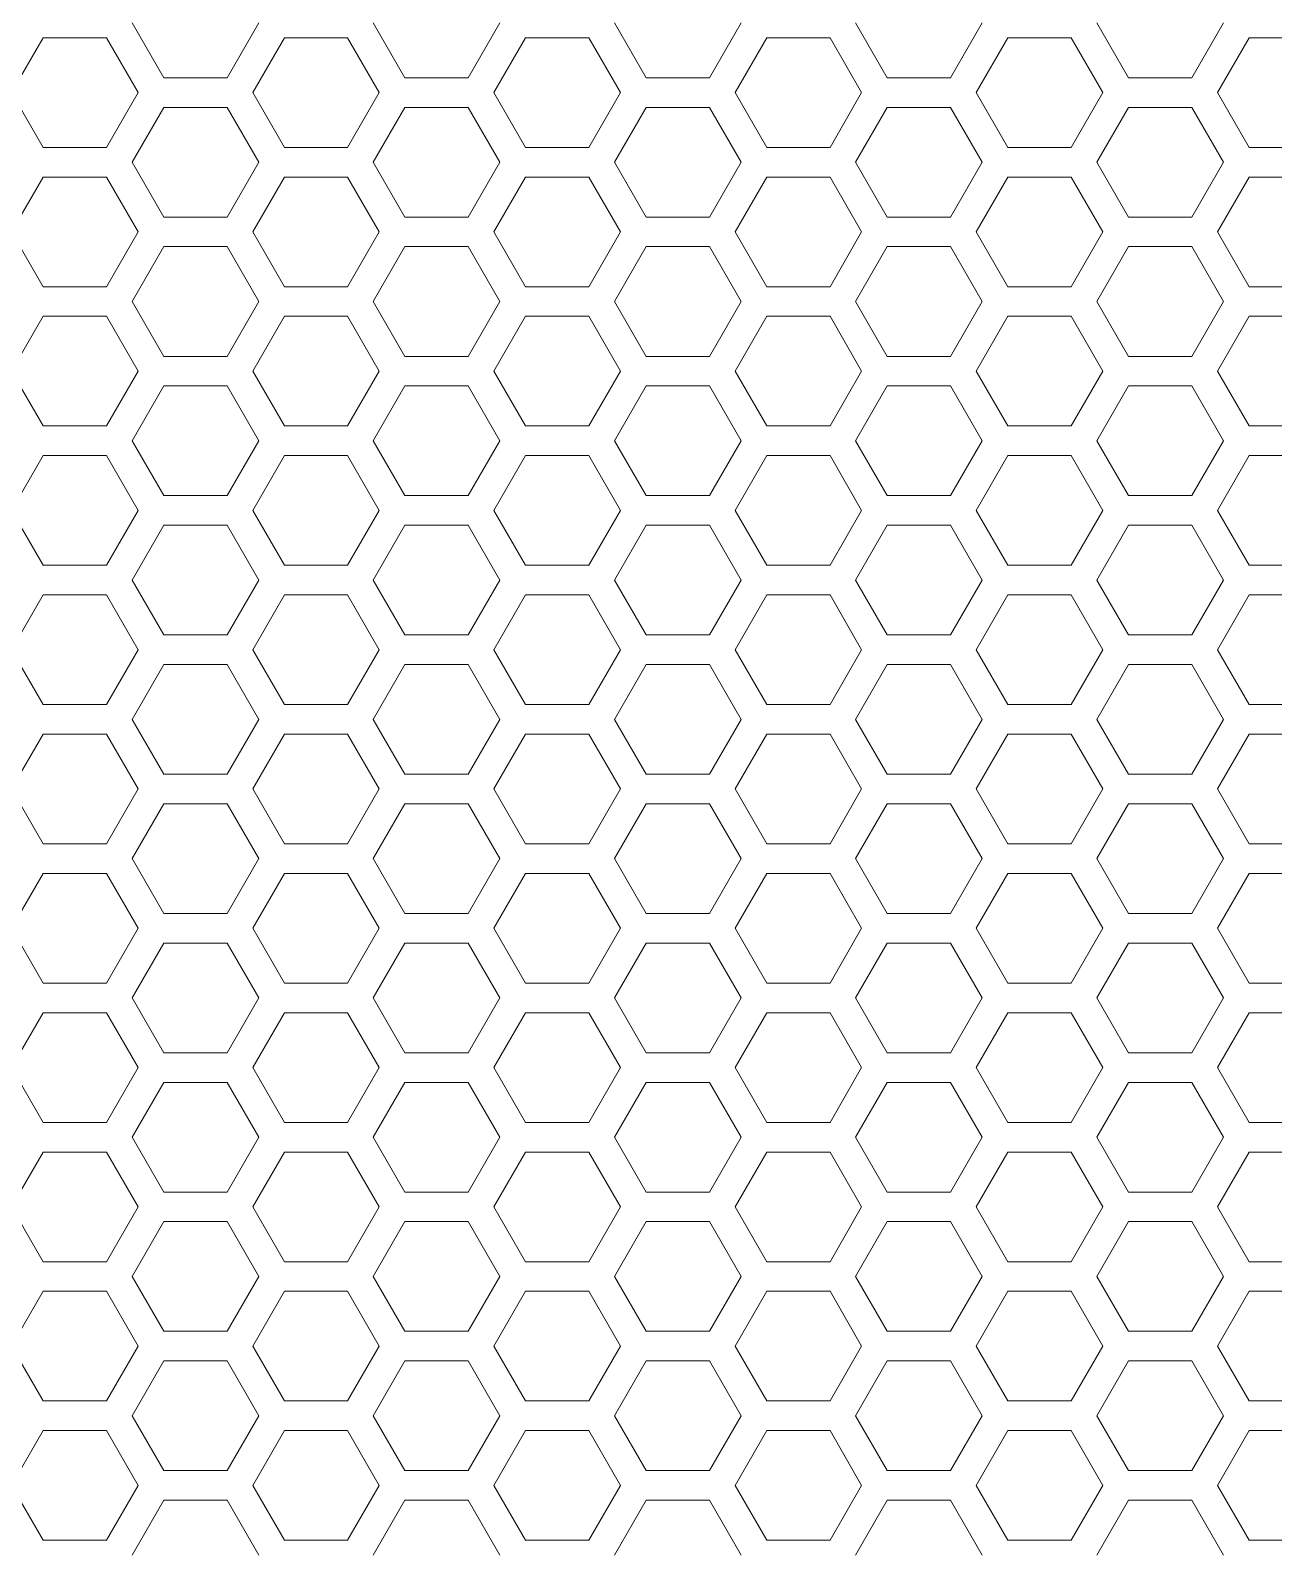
# Model space of a CAD drawing. Header units: millimetres. Extents: x 0 to 140, y -17 to 195.
# Drawn here: x 56.76 to 62.11, y 29.23 to 35.75 of the extents above; entities that cross this region are included whole.
import ezdxf

# ---------------------------------------------------------------- set-up
doc = ezdxf.new("R2010")
doc.units = ezdxf.units.MM
doc.layers.add('4203-42785_1_0', color=7, linetype='Continuous')

# ---------------------------------------------------------------- blocks, each defined once
blk = doc.blocks.new('a')
at = {"layer": '4203-42785_1_0', "color": 0, "linetype": 'ByBlock', "lineweight": 9}
for p, q in [((1510.0725, 372.1166), (1510.1793, 371.9317)), ((1510.3927, 371.9317), (1510.4994, 372.1166)), ((1510.8858, 372.1166), (1510.9926, 371.9317)), ((1511.206, 371.9317), (1511.3127, 372.1166)), ((1511.6991, 372.1166), (1511.8058, 371.9317)), ((1512.0192, 371.9317), (1512.1259, 372.1166)), ((1512.5124, 372.1166), (1512.6191, 371.9317)), ((1512.8325, 371.9317), (1512.9393, 372.1166)), ((1513.3256, 372.1166), (1513.4323, 371.9317)), ((1513.6457, 371.9317), (1513.7524, 372.1166)), ((1509.7726, 372.0667), (1509.6659, 371.8818)), ((1509.9861, 372.0667), (1509.7726, 372.0667)), ((1510.0928, 371.8818), (1509.9861, 372.0667)), ((1510.5859, 372.0667), (1510.4792, 371.8818)), ((1510.7994, 372.0667), (1510.5859, 372.0667)), ((1510.9061, 371.8818), (1510.7994, 372.0667)), ((1511.3992, 372.0667), (1511.2925, 371.8818)), ((1511.6126, 372.0667), (1511.3992, 372.0667)), ((1511.7193, 371.8818), (1511.6126, 372.0667)), ((1512.2124, 372.0667), (1512.1057, 371.8818)), ((1512.4259, 372.0667), (1512.2124, 372.0667)), ((1512.5326, 371.8818), (1512.4259, 372.0667)), ((1513.0257, 372.0667), (1512.919, 371.8818)), ((1513.2391, 372.0667), (1513.0257, 372.0667)), ((1513.3458, 371.8818), (1513.2391, 372.0667)), ((1513.8389, 372.0667), (1513.7322, 371.8818)), ((1514.0523, 372.0667), (1513.8389, 372.0667)), ((1510.1793, 371.9317), (1510.3927, 371.9317)), ((1510.9926, 371.9317), (1511.206, 371.9317)), ((1511.8058, 371.9317), (1512.0192, 371.9317)), ((1512.6191, 371.9317), (1512.8325, 371.9317)), ((1513.4323, 371.9317), (1513.6457, 371.9317)), ((1509.6659, 371.8818), (1509.7726, 371.697)), ((1509.9861, 371.697), (1510.0928, 371.8818)), ((1510.4792, 371.8818), (1510.5859, 371.697)), ((1510.7994, 371.697), (1510.9061, 371.8818)), ((1511.2925, 371.8818), (1511.3992, 371.697)), ((1511.6126, 371.697), (1511.7193, 371.8818)), ((1512.1057, 371.8818), (1512.2124, 371.697)), ((1512.4259, 371.697), (1512.5326, 371.8818)), ((1512.919, 371.8818), (1513.0257, 371.697)), ((1513.2391, 371.697), (1513.3458, 371.8818)), ((1513.7322, 371.8818), (1513.8389, 371.697)), ((1510.1793, 371.8319), (1510.0725, 371.6471)), ((1510.3927, 371.8319), (1510.1793, 371.8319)), ((1510.4994, 371.6471), (1510.3927, 371.8319)), ((1510.9926, 371.8319), (1510.8858, 371.6471)), ((1511.206, 371.8319), (1510.9926, 371.8319)), ((1511.3127, 371.6471), (1511.206, 371.8319)), ((1511.8058, 371.8319), (1511.6991, 371.6471)), ((1512.0192, 371.8319), (1511.8058, 371.8319)), ((1512.1259, 371.6471), (1512.0192, 371.8319)), ((1512.6191, 371.8319), (1512.5124, 371.6471)), ((1512.8325, 371.8319), (1512.6191, 371.8319)), ((1512.9393, 371.6471), (1512.8325, 371.8319)), ((1513.4323, 371.8319), (1513.3256, 371.6471)), ((1513.6457, 371.8319), (1513.4323, 371.8319)), ((1513.7524, 371.6471), (1513.6457, 371.8319)), ((1509.7726, 371.697), (1509.9861, 371.697)), ((1510.5859, 371.697), (1510.7994, 371.697)), ((1511.3992, 371.697), (1511.6126, 371.697)), ((1512.2124, 371.697), (1512.4259, 371.697)), ((1513.0257, 371.697), (1513.2391, 371.697)), ((1513.8389, 371.697), (1514.0523, 371.697)), ((1510.0725, 371.6471), (1510.1793, 371.4622)), ((1510.3927, 371.4622), (1510.4994, 371.6471)), ((1510.8858, 371.6471), (1510.9926, 371.4622)), ((1511.206, 371.4622), (1511.3127, 371.6471)), ((1511.6991, 371.6471), (1511.8058, 371.4622)), ((1512.0192, 371.4622), (1512.1259, 371.6471)), ((1512.5124, 371.6471), (1512.6191, 371.4622)), ((1512.8325, 371.4622), (1512.9393, 371.6471)), ((1513.3256, 371.6471), (1513.4323, 371.4622)), ((1513.6457, 371.4622), (1513.7524, 371.6471)), ((1509.7726, 371.5971), (1509.6659, 371.4123)), ((1509.9861, 371.5971), (1509.7726, 371.5971)), ((1510.0928, 371.4123), (1509.9861, 371.5971)), ((1510.5859, 371.5971), (1510.4792, 371.4123)), ((1510.7994, 371.5971), (1510.5859, 371.5971)), ((1510.9061, 371.4123), (1510.7994, 371.5971)), ((1511.3992, 371.5971), (1511.2925, 371.4123)), ((1511.6126, 371.5971), (1511.3992, 371.5971)), ((1511.7193, 371.4123), (1511.6126, 371.5971)), ((1512.2124, 371.5971), (1512.1057, 371.4123)), ((1512.4259, 371.5971), (1512.2124, 371.5971)), ((1512.5326, 371.4123), (1512.4259, 371.5971)), ((1513.0257, 371.5971), (1512.919, 371.4123)), ((1513.2391, 371.5971), (1513.0257, 371.5971)), ((1513.3458, 371.4123), (1513.2391, 371.5971)), ((1513.8389, 371.5971), (1513.7322, 371.4123)), ((1514.0523, 371.5971), (1513.8389, 371.5971)), ((1510.1793, 371.4622), (1510.3927, 371.4622)), ((1510.9926, 371.4622), (1511.206, 371.4622)), ((1511.8058, 371.4622), (1512.0192, 371.4622)), ((1512.6191, 371.4622), (1512.8325, 371.4622)), ((1513.4323, 371.4622), (1513.6457, 371.4622)), ((1509.6659, 371.4123), (1509.7726, 371.2274)), ((1509.9861, 371.2274), (1510.0928, 371.4123)), ((1510.4792, 371.4123), (1510.5859, 371.2274)), ((1510.7994, 371.2274), (1510.9061, 371.4123)), ((1511.2925, 371.4123), (1511.3992, 371.2274)), ((1511.6126, 371.2274), (1511.7193, 371.4123)), ((1512.1057, 371.4123), (1512.2124, 371.2274)), ((1512.4259, 371.2274), (1512.5326, 371.4123)), ((1512.919, 371.4123), (1513.0257, 371.2274)), ((1513.2391, 371.2274), (1513.3458, 371.4123)), ((1513.7322, 371.4123), (1513.8389, 371.2274)), ((1510.1793, 371.3624), (1510.0725, 371.1775)), ((1510.3927, 371.3624), (1510.1793, 371.3624)), ((1510.4994, 371.1775), (1510.3927, 371.3624)), ((1510.9926, 371.3624), (1510.8858, 371.1775)), ((1511.206, 371.3624), (1510.9926, 371.3624)), ((1511.3127, 371.1775), (1511.206, 371.3624)), ((1511.8058, 371.3624), (1511.6991, 371.1775)), ((1512.0192, 371.3624), (1511.8058, 371.3624)), ((1512.1259, 371.1775), (1512.0192, 371.3624)), ((1512.6191, 371.3624), (1512.5124, 371.1775)), ((1512.8325, 371.3624), (1512.6191, 371.3624)), ((1512.9393, 371.1775), (1512.8325, 371.3624)), ((1513.4323, 371.3624), (1513.3256, 371.1775)), ((1513.6457, 371.3624), (1513.4323, 371.3624)), ((1513.7524, 371.1775), (1513.6457, 371.3624)), ((1509.7726, 371.2274), (1509.9861, 371.2274)), ((1510.5859, 371.2274), (1510.7994, 371.2274)), ((1511.3992, 371.2274), (1511.6126, 371.2274)), ((1512.2124, 371.2274), (1512.4259, 371.2274)), ((1513.0257, 371.2274), (1513.2391, 371.2274)), ((1513.8389, 371.2274), (1514.0523, 371.2274)), ((1510.0725, 371.1775), (1510.1793, 370.9926)), ((1510.3927, 370.9926), (1510.4994, 371.1775)), ((1510.8858, 371.1775), (1510.9926, 370.9926)), ((1511.206, 370.9926), (1511.3127, 371.1775)), ((1511.6991, 371.1775), (1511.8058, 370.9926)), ((1512.0192, 370.9926), (1512.1259, 371.1775)), ((1512.5124, 371.1775), (1512.6191, 370.9926)), ((1512.8325, 370.9926), (1512.9393, 371.1775)), ((1513.3256, 371.1775), (1513.4323, 370.9926)), ((1513.6457, 370.9926), (1513.7524, 371.1775)), ((1509.7726, 371.1276), (1509.6659, 370.9427)), ((1509.9861, 371.1276), (1509.7726, 371.1276)), ((1510.0928, 370.9427), (1509.9861, 371.1276)), ((1510.5859, 371.1276), (1510.4792, 370.9427)), ((1510.7994, 371.1276), (1510.5859, 371.1276)), ((1510.9061, 370.9427), (1510.7994, 371.1276)), ((1511.3992, 371.1276), (1511.2925, 370.9427)), ((1511.6126, 371.1276), (1511.3992, 371.1276)), ((1511.7193, 370.9427), (1511.6126, 371.1276)), ((1512.2124, 371.1276), (1512.1057, 370.9427)), ((1512.4259, 371.1276), (1512.2124, 371.1276)), ((1512.5326, 370.9427), (1512.4259, 371.1276)), ((1513.0257, 371.1276), (1512.919, 370.9427)), ((1513.2391, 371.1276), (1513.0257, 371.1276)), ((1513.3458, 370.9427), (1513.2391, 371.1276)), ((1513.8389, 371.1276), (1513.7322, 370.9427)), ((1514.0523, 371.1276), (1513.8389, 371.1276)), ((1510.1793, 370.9926), (1510.3927, 370.9926)), ((1510.9926, 370.9926), (1511.206, 370.9926)), ((1511.8058, 370.9926), (1512.0192, 370.9926)), ((1512.6191, 370.9926), (1512.8325, 370.9926)), ((1513.4323, 370.9926), (1513.6457, 370.9926)), ((1509.6659, 370.9427), (1509.7726, 370.7579)), ((1509.9861, 370.7579), (1510.0928, 370.9427)), ((1510.4792, 370.9427), (1510.5859, 370.7579)), ((1510.7994, 370.7579), (1510.9061, 370.9427)), ((1511.2925, 370.9427), (1511.3992, 370.7579)), ((1511.6126, 370.7579), (1511.7193, 370.9427)), ((1512.1057, 370.9427), (1512.2124, 370.7579)), ((1512.4259, 370.7579), (1512.5326, 370.9427)), ((1512.919, 370.9427), (1513.0257, 370.7579)), ((1513.2391, 370.7579), (1513.3458, 370.9427)), ((1513.7322, 370.9427), (1513.8389, 370.7579)), ((1510.1793, 370.8928), (1510.0725, 370.708)), ((1510.3927, 370.8928), (1510.1793, 370.8928)), ((1510.4994, 370.708), (1510.3927, 370.8928)), ((1510.9926, 370.8928), (1510.8858, 370.708)), ((1511.206, 370.8928), (1510.9926, 370.8928)), ((1511.3127, 370.708), (1511.206, 370.8928)), ((1511.8058, 370.8928), (1511.6991, 370.708)), ((1512.0192, 370.8928), (1511.8058, 370.8928)), ((1512.1259, 370.708), (1512.0192, 370.8928)), ((1512.6191, 370.8928), (1512.5124, 370.708)), ((1512.8325, 370.8928), (1512.6191, 370.8928)), ((1512.9393, 370.708), (1512.8325, 370.8928)), ((1513.4323, 370.8928), (1513.3256, 370.708)), ((1513.6457, 370.8928), (1513.4323, 370.8928)), ((1513.7524, 370.708), (1513.6457, 370.8928)), ((1509.7726, 370.7579), (1509.9861, 370.7579)), ((1510.5859, 370.7579), (1510.7994, 370.7579)), ((1511.3992, 370.7579), (1511.6126, 370.7579)), ((1512.2124, 370.7579), (1512.4259, 370.7579)), ((1513.0257, 370.7579), (1513.2391, 370.7579)), ((1513.8389, 370.7579), (1514.0523, 370.7579)), ((1510.0725, 370.708), (1510.1793, 370.5231)), ((1510.3927, 370.5231), (1510.4994, 370.708)), ((1510.8858, 370.708), (1510.9926, 370.5231)), ((1511.206, 370.5231), (1511.3127, 370.708)), ((1511.6991, 370.708), (1511.8058, 370.5231)), ((1512.0192, 370.5231), (1512.1259, 370.708)), ((1512.5124, 370.708), (1512.6191, 370.5231)), ((1512.8325, 370.5231), (1512.9393, 370.708)), ((1513.3256, 370.708), (1513.4323, 370.5231)), ((1513.6457, 370.5231), (1513.7524, 370.708)), ((1509.7726, 370.6581), (1509.6659, 370.4732)), ((1509.9861, 370.6581), (1509.7726, 370.6581)), ((1510.0928, 370.4732), (1509.9861, 370.6581)), ((1510.5859, 370.6581), (1510.4792, 370.4732)), ((1510.7994, 370.6581), (1510.5859, 370.6581)), ((1510.9061, 370.4732), (1510.7994, 370.6581)), ((1511.3992, 370.6581), (1511.2925, 370.4732)), ((1511.6126, 370.6581), (1511.3992, 370.6581)), ((1511.7193, 370.4732), (1511.6126, 370.6581)), ((1512.2124, 370.6581), (1512.1057, 370.4732)), ((1512.4259, 370.6581), (1512.2124, 370.6581)), ((1512.5326, 370.4732), (1512.4259, 370.6581)), ((1513.0257, 370.6581), (1512.919, 370.4732)), ((1513.2391, 370.6581), (1513.0257, 370.6581)), ((1513.3458, 370.4732), (1513.2391, 370.6581)), ((1513.8389, 370.6581), (1513.7322, 370.4732)), ((1514.0523, 370.6581), (1513.8389, 370.6581)), ((1510.1793, 370.5231), (1510.3927, 370.5231)), ((1510.9926, 370.5231), (1511.206, 370.5231)), ((1511.8058, 370.5231), (1512.0192, 370.5231)), ((1512.6191, 370.5231), (1512.8325, 370.5231)), ((1513.4323, 370.5231), (1513.6457, 370.5231)), ((1509.6659, 370.4732), (1509.7726, 370.2883)), ((1509.9861, 370.2883), (1510.0928, 370.4732)), ((1510.4792, 370.4732), (1510.5859, 370.2883)), ((1510.7994, 370.2883), (1510.9061, 370.4732)), ((1511.2925, 370.4732), (1511.3992, 370.2883)), ((1511.6126, 370.2883), (1511.7193, 370.4732)), ((1512.1057, 370.4732), (1512.2124, 370.2883)), ((1512.4259, 370.2883), (1512.5326, 370.4732)), ((1512.919, 370.4732), (1513.0257, 370.2883)), ((1513.2391, 370.2883), (1513.3458, 370.4732)), ((1513.7322, 370.4732), (1513.8389, 370.2883)), ((1510.1793, 370.4233), (1510.0725, 370.2384)), ((1510.3927, 370.4233), (1510.1793, 370.4233)), ((1510.4994, 370.2384), (1510.3927, 370.4233)), ((1510.9926, 370.4233), (1510.8858, 370.2384)), ((1511.206, 370.4233), (1510.9926, 370.4233)), ((1511.3127, 370.2384), (1511.206, 370.4233)), ((1511.8058, 370.4233), (1511.6991, 370.2384)), ((1512.0192, 370.4233), (1511.8058, 370.4233)), ((1512.1259, 370.2384), (1512.0192, 370.4233)), ((1512.6191, 370.4233), (1512.5124, 370.2384)), ((1512.8325, 370.4233), (1512.6191, 370.4233)), ((1512.9393, 370.2384), (1512.8325, 370.4233)), ((1513.4323, 370.4233), (1513.3256, 370.2384)), ((1513.6457, 370.4233), (1513.4323, 370.4233)), ((1513.7524, 370.2384), (1513.6457, 370.4233)), ((1509.7726, 370.2883), (1509.9861, 370.2883)), ((1510.5859, 370.2883), (1510.7994, 370.2883)), ((1511.3992, 370.2883), (1511.6126, 370.2883)), ((1512.2124, 370.2883), (1512.4259, 370.2883)), ((1513.0257, 370.2883), (1513.2391, 370.2883)), ((1513.8389, 370.2883), (1514.0523, 370.2883)), ((1510.0725, 370.2384), (1510.1793, 370.0536)), ((1510.3927, 370.0536), (1510.4994, 370.2384)), ((1510.8858, 370.2384), (1510.9926, 370.0536)), ((1511.206, 370.0536), (1511.3127, 370.2384)), ((1511.6991, 370.2384), (1511.8058, 370.0536)), ((1512.0192, 370.0536), (1512.1259, 370.2384)), ((1512.5124, 370.2384), (1512.6191, 370.0536)), ((1512.8325, 370.0536), (1512.9393, 370.2384)), ((1513.3256, 370.2384), (1513.4323, 370.0536)), ((1513.6457, 370.0536), (1513.7524, 370.2384)), ((1509.7726, 370.1885), (1509.6659, 370.0037)), ((1509.9861, 370.1885), (1509.7726, 370.1885)), ((1510.0928, 370.0037), (1509.9861, 370.1885)), ((1510.5859, 370.1885), (1510.4792, 370.0037)), ((1510.7994, 370.1885), (1510.5859, 370.1885)), ((1510.9061, 370.0037), (1510.7994, 370.1885)), ((1511.3992, 370.1885), (1511.2925, 370.0037)), ((1511.6126, 370.1885), (1511.3992, 370.1885)), ((1511.7193, 370.0037), (1511.6126, 370.1885)), ((1512.2124, 370.1885), (1512.1057, 370.0037)), ((1512.4259, 370.1885), (1512.2124, 370.1885)), ((1512.5326, 370.0037), (1512.4259, 370.1885)), ((1513.0257, 370.1885), (1512.919, 370.0037)), ((1513.2391, 370.1885), (1513.0257, 370.1885)), ((1513.3458, 370.0037), (1513.2391, 370.1885)), ((1513.8389, 370.1885), (1513.7322, 370.0037)), ((1514.0523, 370.1885), (1513.8389, 370.1885)), ((1510.1793, 370.0536), (1510.3927, 370.0536)), ((1510.9926, 370.0536), (1511.206, 370.0536)), ((1511.8058, 370.0536), (1512.0192, 370.0536)), ((1512.6191, 370.0536), (1512.8325, 370.0536)), ((1513.4323, 370.0536), (1513.6457, 370.0536)), ((1509.6659, 370.0037), (1509.7726, 369.8188)), ((1509.9861, 369.8188), (1510.0928, 370.0037)), ((1510.4792, 370.0037), (1510.5859, 369.8188)), ((1510.7994, 369.8188), (1510.9061, 370.0037)), ((1511.2925, 370.0037), (1511.3992, 369.8188)), ((1511.6126, 369.8188), (1511.7193, 370.0037)), ((1512.1057, 370.0037), (1512.2124, 369.8188)), ((1512.4259, 369.8188), (1512.5326, 370.0037)), ((1512.919, 370.0037), (1513.0257, 369.8188)), ((1513.2391, 369.8188), (1513.3458, 370.0037)), ((1513.7322, 370.0037), (1513.8389, 369.8188)), ((1510.1793, 369.9537), (1510.0725, 369.7689)), ((1510.3927, 369.9537), (1510.1793, 369.9537)), ((1510.4994, 369.7689), (1510.3927, 369.9537)), ((1510.9926, 369.9537), (1510.8858, 369.7689)), ((1511.206, 369.9537), (1510.9926, 369.9537)), ((1511.3127, 369.7689), (1511.206, 369.9537)), ((1511.8058, 369.9537), (1511.6991, 369.7689)), ((1512.0192, 369.9537), (1511.8058, 369.9537)), ((1512.1259, 369.7689), (1512.0192, 369.9537)), ((1512.6191, 369.9537), (1512.5124, 369.7689)), ((1512.8325, 369.9537), (1512.6191, 369.9537)), ((1512.9393, 369.7689), (1512.8325, 369.9537)), ((1513.4323, 369.9537), (1513.3256, 369.7689)), ((1513.6457, 369.9537), (1513.4323, 369.9537)), ((1513.7524, 369.7689), (1513.6457, 369.9537)), ((1509.7726, 369.8188), (1509.9861, 369.8188)), ((1510.5859, 369.8188), (1510.7994, 369.8188)), ((1511.3992, 369.8188), (1511.6126, 369.8188)), ((1512.2124, 369.8188), (1512.4259, 369.8188)), ((1513.0257, 369.8188), (1513.2391, 369.8188)), ((1513.8389, 369.8188), (1514.0523, 369.8188)), ((1509.7726, 369.719), (1509.6659, 369.5341)), ((1509.9861, 369.719), (1509.7726, 369.719)), ((1510.0928, 369.5341), (1509.9861, 369.719)), ((1510.0725, 369.7689), (1510.1793, 369.584)), ((1510.3927, 369.584), (1510.4994, 369.7689)), ((1510.5859, 369.719), (1510.4792, 369.5341)), ((1510.7994, 369.719), (1510.5859, 369.719)), ((1510.9061, 369.5341), (1510.7994, 369.719)), ((1510.8858, 369.7689), (1510.9926, 369.584)), ((1511.206, 369.584), (1511.3127, 369.7689)), ((1511.3992, 369.719), (1511.2925, 369.5341)), ((1511.6126, 369.719), (1511.3992, 369.719)), ((1511.7193, 369.5341), (1511.6126, 369.719)), ((1511.6991, 369.7689), (1511.8058, 369.584)), ((1512.0192, 369.584), (1512.1259, 369.7689)), ((1512.2124, 369.719), (1512.1057, 369.5341)), ((1512.4259, 369.719), (1512.2124, 369.719)), ((1512.5326, 369.5341), (1512.4259, 369.719)), ((1512.5124, 369.7689), (1512.6191, 369.584)), ((1512.8325, 369.584), (1512.9393, 369.7689)), ((1513.0257, 369.719), (1512.919, 369.5341)), ((1513.2391, 369.719), (1513.0257, 369.719)), ((1513.3458, 369.5341), (1513.2391, 369.719)), ((1513.3256, 369.7689), (1513.4323, 369.584)), ((1513.6457, 369.584), (1513.7524, 369.7689)), ((1513.8389, 369.719), (1513.7322, 369.5341)), ((1514.0523, 369.719), (1513.8389, 369.719)), ((1510.1793, 369.584), (1510.3927, 369.584)), ((1510.9926, 369.584), (1511.206, 369.584)), ((1511.8058, 369.584), (1512.0192, 369.584)), ((1512.6191, 369.584), (1512.8325, 369.584)), ((1513.4323, 369.584), (1513.6457, 369.584)), ((1509.6659, 369.5341), (1509.7726, 369.3492)), ((1509.9861, 369.3492), (1510.0928, 369.5341)), ((1510.4792, 369.5341), (1510.5859, 369.3492)), ((1510.7994, 369.3492), (1510.9061, 369.5341)), ((1511.2925, 369.5341), (1511.3992, 369.3492)), ((1511.6126, 369.3492), (1511.7193, 369.5341)), ((1512.1057, 369.5341), (1512.2124, 369.3492)), ((1512.4259, 369.3492), (1512.5326, 369.5341)), ((1512.919, 369.5341), (1513.0257, 369.3492)), ((1513.2391, 369.3492), (1513.3458, 369.5341)), ((1513.7322, 369.5341), (1513.8389, 369.3492)), ((1510.1793, 369.4842), (1510.0725, 369.2993)), ((1510.3927, 369.4842), (1510.1793, 369.4842)), ((1510.4994, 369.2993), (1510.3927, 369.4842)), ((1510.9926, 369.4842), (1510.8858, 369.2993)), ((1511.206, 369.4842), (1510.9926, 369.4842)), ((1511.3127, 369.2993), (1511.206, 369.4842)), ((1511.8058, 369.4842), (1511.6991, 369.2993)), ((1512.0192, 369.4842), (1511.8058, 369.4842)), ((1512.1259, 369.2993), (1512.0192, 369.4842)), ((1512.6191, 369.4842), (1512.5124, 369.2993)), ((1512.8325, 369.4842), (1512.6191, 369.4842)), ((1512.9393, 369.2993), (1512.8325, 369.4842)), ((1513.4323, 369.4842), (1513.3256, 369.2993)), ((1513.6457, 369.4842), (1513.4323, 369.4842)), ((1513.7524, 369.2993), (1513.6457, 369.4842)), ((1509.7726, 369.3492), (1509.9861, 369.3492)), ((1510.5859, 369.3492), (1510.7994, 369.3492)), ((1511.3992, 369.3492), (1511.6126, 369.3492)), ((1512.2124, 369.3492), (1512.4259, 369.3492)), ((1513.0257, 369.3492), (1513.2391, 369.3492)), ((1513.8389, 369.3492), (1514.0523, 369.3492)), ((1510.0725, 369.2993), (1510.1793, 369.1145)), ((1510.3927, 369.1145), (1510.4994, 369.2993)), ((1510.8858, 369.2993), (1510.9926, 369.1145)), ((1511.206, 369.1145), (1511.3127, 369.2993)), ((1511.6991, 369.2993), (1511.8058, 369.1145)), ((1512.0192, 369.1145), (1512.1259, 369.2993)), ((1512.5124, 369.2993), (1512.6191, 369.1145)), ((1512.8325, 369.1145), (1512.9393, 369.2993)), ((1513.3256, 369.2993), (1513.4323, 369.1145)), ((1513.6457, 369.1145), (1513.7524, 369.2993)), ((1509.7726, 369.2494), (1509.6659, 369.0646)), ((1509.9861, 369.2494), (1509.7726, 369.2494)), ((1510.0928, 369.0646), (1509.9861, 369.2494)), ((1510.5859, 369.2494), (1510.4792, 369.0646)), ((1510.7994, 369.2494), (1510.5859, 369.2494)), ((1510.9061, 369.0646), (1510.7994, 369.2494)), ((1511.3992, 369.2494), (1511.2925, 369.0646)), ((1511.6126, 369.2494), (1511.3992, 369.2494)), ((1511.7193, 369.0646), (1511.6126, 369.2494)), ((1512.2124, 369.2494), (1512.1057, 369.0646)), ((1512.4259, 369.2494), (1512.2124, 369.2494)), ((1512.5326, 369.0646), (1512.4259, 369.2494)), ((1513.0257, 369.2494), (1512.919, 369.0646)), ((1513.2391, 369.2494), (1513.0257, 369.2494)), ((1513.3458, 369.0646), (1513.2391, 369.2494)), ((1513.8389, 369.2494), (1513.7322, 369.0646)), ((1514.0523, 369.2494), (1513.8389, 369.2494)), ((1510.1793, 369.1145), (1510.3927, 369.1145)), ((1510.9926, 369.1145), (1511.206, 369.1145)), ((1511.8058, 369.1145), (1512.0192, 369.1145)), ((1512.6191, 369.1145), (1512.8325, 369.1145)), ((1513.4323, 369.1145), (1513.6457, 369.1145)), ((1509.6659, 369.0646), (1509.7726, 368.8797)), ((1509.9861, 368.8797), (1510.0928, 369.0646)), ((1510.4792, 369.0646), (1510.5859, 368.8797)), ((1510.7994, 368.8797), (1510.9061, 369.0646)), ((1511.2925, 369.0646), (1511.3992, 368.8797)), ((1511.6126, 368.8797), (1511.7193, 369.0646)), ((1512.1057, 369.0646), (1512.2124, 368.8797)), ((1512.4259, 368.8797), (1512.5326, 369.0646)), ((1512.919, 369.0646), (1513.0257, 368.8797)), ((1513.2391, 368.8797), (1513.3458, 369.0646)), ((1513.7322, 369.0646), (1513.8389, 368.8797)), ((1510.1793, 369.0147), (1510.0725, 368.8298)), ((1510.3927, 369.0147), (1510.1793, 369.0147)), ((1510.4994, 368.8298), (1510.3927, 369.0147)), ((1510.9926, 369.0147), (1510.8858, 368.8298)), ((1511.206, 369.0147), (1510.9926, 369.0147)), ((1511.3127, 368.8298), (1511.206, 369.0147)), ((1511.8058, 369.0147), (1511.6991, 368.8298)), ((1512.0192, 369.0147), (1511.8058, 369.0147)), ((1512.1259, 368.8298), (1512.0192, 369.0147)), ((1512.6191, 369.0147), (1512.5124, 368.8298)), ((1512.8325, 369.0147), (1512.6191, 369.0147)), ((1512.9393, 368.8298), (1512.8325, 369.0147)), ((1513.4323, 369.0147), (1513.3256, 368.8298)), ((1513.6457, 369.0147), (1513.4323, 369.0147)), ((1513.7524, 368.8298), (1513.6457, 369.0147)), ((1509.7726, 368.8797), (1509.9861, 368.8797)), ((1510.5859, 368.8797), (1510.7994, 368.8797)), ((1511.3992, 368.8797), (1511.6126, 368.8797)), ((1512.2124, 368.8797), (1512.4259, 368.8797)), ((1513.0257, 368.8797), (1513.2391, 368.8797)), ((1513.8389, 368.8797), (1514.0523, 368.8797)), ((1510.0725, 368.8298), (1510.1793, 368.6449)), ((1510.3927, 368.6449), (1510.4994, 368.8298)), ((1510.8858, 368.8298), (1510.9926, 368.6449)), ((1511.206, 368.6449), (1511.3127, 368.8298)), ((1511.6991, 368.8298), (1511.8058, 368.6449)), ((1512.0192, 368.6449), (1512.1259, 368.8298)), ((1512.5124, 368.8298), (1512.6191, 368.6449)), ((1512.8325, 368.6449), (1512.9393, 368.8298)), ((1513.3256, 368.8298), (1513.4323, 368.6449)), ((1513.6457, 368.6449), (1513.7524, 368.8298)), ((1509.7726, 368.7799), (1509.6659, 368.595)), ((1509.9861, 368.7799), (1509.7726, 368.7799)), ((1510.0928, 368.595), (1509.9861, 368.7799)), ((1510.5859, 368.7799), (1510.4792, 368.595)), ((1510.7994, 368.7799), (1510.5859, 368.7799)), ((1510.9061, 368.595), (1510.7994, 368.7799)), ((1511.3992, 368.7799), (1511.2925, 368.595)), ((1511.6126, 368.7799), (1511.3992, 368.7799)), ((1511.7193, 368.595), (1511.6126, 368.7799)), ((1512.2124, 368.7799), (1512.1057, 368.595)), ((1512.4259, 368.7799), (1512.2124, 368.7799)), ((1512.5326, 368.595), (1512.4259, 368.7799)), ((1513.0257, 368.7799), (1512.919, 368.595)), ((1513.2391, 368.7799), (1513.0257, 368.7799)), ((1513.3458, 368.595), (1513.2391, 368.7799)), ((1513.8389, 368.7799), (1513.7322, 368.595)), ((1514.0523, 368.7799), (1513.8389, 368.7799)), ((1510.1793, 368.6449), (1510.3927, 368.6449)), ((1510.9926, 368.6449), (1511.206, 368.6449)), ((1511.8058, 368.6449), (1512.0192, 368.6449)), ((1512.6191, 368.6449), (1512.8325, 368.6449)), ((1513.4323, 368.6449), (1513.6457, 368.6449)), ((1509.6659, 368.595), (1509.7726, 368.4102)), ((1509.9861, 368.4102), (1510.0928, 368.595)), ((1510.4792, 368.595), (1510.5859, 368.4102)), ((1510.7994, 368.4102), (1510.9061, 368.595)), ((1511.2925, 368.595), (1511.3992, 368.4102)), ((1511.6126, 368.4102), (1511.7193, 368.595)), ((1512.1057, 368.595), (1512.2124, 368.4102)), ((1512.4259, 368.4102), (1512.5326, 368.595)), ((1512.919, 368.595), (1513.0257, 368.4102)), ((1513.2391, 368.4102), (1513.3458, 368.595)), ((1513.7322, 368.595), (1513.8389, 368.4102)), ((1510.1793, 368.5451), (1510.0725, 368.3602)), ((1510.3927, 368.5451), (1510.1793, 368.5451)), ((1510.4994, 368.3602), (1510.3927, 368.5451)), ((1510.9926, 368.5451), (1510.8858, 368.3602)), ((1511.206, 368.5451), (1510.9926, 368.5451)), ((1511.3127, 368.3602), (1511.206, 368.5451)), ((1511.8058, 368.5451), (1511.6991, 368.3602)), ((1512.0192, 368.5451), (1511.8058, 368.5451)), ((1512.1259, 368.3602), (1512.0192, 368.5451)), ((1512.6191, 368.5451), (1512.5124, 368.3602)), ((1512.8325, 368.5451), (1512.6191, 368.5451)), ((1512.9393, 368.3602), (1512.8325, 368.5451)), ((1513.4323, 368.5451), (1513.3256, 368.3602)), ((1513.6457, 368.5451), (1513.4323, 368.5451)), ((1513.7524, 368.3602), (1513.6457, 368.5451)), ((1509.7726, 368.4102), (1509.9861, 368.4102)), ((1510.5859, 368.4102), (1510.7994, 368.4102)), ((1511.3992, 368.4102), (1511.6126, 368.4102)), ((1512.2124, 368.4102), (1512.4259, 368.4102)), ((1513.0257, 368.4102), (1513.2391, 368.4102)), ((1513.8389, 368.4102), (1514.0523, 368.4102)), ((1510.0725, 368.3602), (1510.1793, 368.1754)), ((1510.3927, 368.1754), (1510.4994, 368.3602)), ((1510.8858, 368.3602), (1510.9926, 368.1754)), ((1511.206, 368.1754), (1511.3127, 368.3602)), ((1511.6991, 368.3602), (1511.8058, 368.1754)), ((1512.0192, 368.1754), (1512.1259, 368.3602)), ((1512.5124, 368.3602), (1512.6191, 368.1754)), ((1512.8325, 368.1754), (1512.9393, 368.3602)), ((1513.3256, 368.3602), (1513.4323, 368.1754)), ((1513.6457, 368.1754), (1513.7524, 368.3602)), ((1509.7726, 368.3103), (1509.6659, 368.1255)), ((1509.9861, 368.3103), (1509.7726, 368.3103)), ((1510.0928, 368.1255), (1509.9861, 368.3103)), ((1510.5859, 368.3103), (1510.4792, 368.1255)), ((1510.7994, 368.3103), (1510.5859, 368.3103)), ((1510.9061, 368.1255), (1510.7994, 368.3103)), ((1511.3992, 368.3103), (1511.2925, 368.1255)), ((1511.6126, 368.3103), (1511.3992, 368.3103)), ((1511.7193, 368.1255), (1511.6126, 368.3103)), ((1512.2124, 368.3103), (1512.1057, 368.1255)), ((1512.4259, 368.3103), (1512.2124, 368.3103)), ((1512.5326, 368.1255), (1512.4259, 368.3103)), ((1513.0257, 368.3103), (1512.919, 368.1255)), ((1513.2391, 368.3103), (1513.0257, 368.3103)), ((1513.3458, 368.1255), (1513.2391, 368.3103)), ((1513.8389, 368.3103), (1513.7322, 368.1255)), ((1514.0523, 368.3103), (1513.8389, 368.3103)), ((1510.1793, 368.1754), (1510.3927, 368.1754)), ((1510.9926, 368.1754), (1511.206, 368.1754)), ((1511.8058, 368.1754), (1512.0192, 368.1754)), ((1512.6191, 368.1754), (1512.8325, 368.1754)), ((1513.4323, 368.1754), (1513.6457, 368.1754)), ((1509.6659, 368.1255), (1509.7726, 367.9406)), ((1509.9861, 367.9406), (1510.0928, 368.1255)), ((1510.4792, 368.1255), (1510.5859, 367.9406)), ((1510.7994, 367.9406), (1510.9061, 368.1255)), ((1511.2925, 368.1255), (1511.3992, 367.9406)), ((1511.6126, 367.9406), (1511.7193, 368.1255)), ((1512.1057, 368.1255), (1512.2124, 367.9406)), ((1512.4259, 367.9406), (1512.5326, 368.1255)), ((1512.919, 368.1255), (1513.0257, 367.9406)), ((1513.2391, 367.9406), (1513.3458, 368.1255)), ((1513.7322, 368.1255), (1513.8389, 367.9406)), ((1510.1793, 368.0756), (1510.0725, 367.8907)), ((1510.3927, 368.0756), (1510.1793, 368.0756)), ((1510.4994, 367.8907), (1510.3927, 368.0756)), ((1510.9926, 368.0756), (1510.8858, 367.8907)), ((1511.206, 368.0756), (1510.9926, 368.0756)), ((1511.3127, 367.8907), (1511.206, 368.0756)), ((1511.8058, 368.0756), (1511.6991, 367.8907)), ((1512.0192, 368.0756), (1511.8058, 368.0756)), ((1512.1259, 367.8907), (1512.0192, 368.0756)), ((1512.6191, 368.0756), (1512.5124, 367.8907)), ((1512.8325, 368.0756), (1512.6191, 368.0756)), ((1512.9393, 367.8907), (1512.8325, 368.0756)), ((1513.4323, 368.0756), (1513.3256, 367.8907)), ((1513.6457, 368.0756), (1513.4323, 368.0756)), ((1513.7524, 367.8907), (1513.6457, 368.0756)), ((1509.7726, 367.9406), (1509.9861, 367.9406)), ((1510.5859, 367.9406), (1510.7994, 367.9406)), ((1511.3992, 367.9406), (1511.6126, 367.9406)), ((1512.2124, 367.9406), (1512.4259, 367.9406)), ((1513.0257, 367.9406), (1513.2391, 367.9406)), ((1513.8389, 367.9406), (1514.0523, 367.9406)), ((1510.0725, 367.8907), (1510.1793, 367.7058)), ((1510.3927, 367.7058), (1510.4994, 367.8907)), ((1510.8858, 367.8907), (1510.9926, 367.7058)), ((1511.206, 367.7058), (1511.3127, 367.8907)), ((1511.6991, 367.8907), (1511.8058, 367.7058)), ((1512.0192, 367.7058), (1512.1259, 367.8907)), ((1512.5124, 367.8907), (1512.6191, 367.7058)), ((1512.8325, 367.7058), (1512.9393, 367.8907)), ((1513.3256, 367.8907), (1513.4323, 367.7058)), ((1513.6457, 367.7058), (1513.7524, 367.8907)), ((1509.7726, 367.8408), (1509.6659, 367.6559)), ((1509.9861, 367.8408), (1509.7726, 367.8408)), ((1510.0928, 367.6559), (1509.9861, 367.8408)), ((1510.5859, 367.8408), (1510.4792, 367.6559)), ((1510.7994, 367.8408), (1510.5859, 367.8408)), ((1510.9061, 367.6559), (1510.7994, 367.8408)), ((1511.3992, 367.8408), (1511.2925, 367.6559)), ((1511.6126, 367.8408), (1511.3992, 367.8408)), ((1511.7193, 367.6559), (1511.6126, 367.8408)), ((1512.2124, 367.8408), (1512.1057, 367.6559)), ((1512.4259, 367.8408), (1512.2124, 367.8408)), ((1512.5326, 367.6559), (1512.4259, 367.8408)), ((1513.0257, 367.8408), (1512.919, 367.6559)), ((1513.2391, 367.8408), (1513.0257, 367.8408)), ((1513.3458, 367.6559), (1513.2391, 367.8408)), ((1513.8389, 367.8408), (1513.7322, 367.6559)), ((1514.0523, 367.8408), (1513.8389, 367.8408)), ((1510.1793, 367.7058), (1510.3927, 367.7058)), ((1510.9926, 367.7058), (1511.206, 367.7058)), ((1511.8058, 367.7058), (1512.0192, 367.7058)), ((1512.6191, 367.7058), (1512.8325, 367.7058)), ((1513.4323, 367.7058), (1513.6457, 367.7058)), ((1509.6659, 367.6559), (1509.7726, 367.4711)), ((1509.9861, 367.4711), (1510.0928, 367.6559)), ((1510.4792, 367.6559), (1510.5859, 367.4711)), ((1510.7994, 367.4711), (1510.9061, 367.6559)), ((1511.2925, 367.6559), (1511.3992, 367.4711)), ((1511.6126, 367.4711), (1511.7193, 367.6559)), ((1512.1057, 367.6559), (1512.2124, 367.4711)), ((1512.4259, 367.4711), (1512.5326, 367.6559)), ((1512.919, 367.6559), (1513.0257, 367.4711)), ((1513.2391, 367.4711), (1513.3458, 367.6559)), ((1513.7322, 367.6559), (1513.8389, 367.4711)), ((1510.1793, 367.606), (1510.0725, 367.4212)), ((1510.3927, 367.606), (1510.1793, 367.606)), ((1510.4994, 367.4212), (1510.3927, 367.606)), ((1510.9926, 367.606), (1510.8858, 367.4212)), ((1511.206, 367.606), (1510.9926, 367.606)), ((1511.3127, 367.4212), (1511.206, 367.606)), ((1511.8058, 367.606), (1511.6991, 367.4212)), ((1512.0192, 367.606), (1511.8058, 367.606)), ((1512.1259, 367.4212), (1512.0192, 367.606)), ((1512.6191, 367.606), (1512.5124, 367.4212)), ((1512.8325, 367.606), (1512.6191, 367.606)), ((1512.9393, 367.4212), (1512.8325, 367.606)), ((1513.4323, 367.606), (1513.3256, 367.4212)), ((1513.6457, 367.606), (1513.4323, 367.606)), ((1513.7524, 367.4212), (1513.6457, 367.606)), ((1509.7726, 367.4711), (1509.9861, 367.4711)), ((1510.5859, 367.4711), (1510.7994, 367.4711)), ((1511.3992, 367.4711), (1511.6126, 367.4711)), ((1512.2124, 367.4711), (1512.4259, 367.4711)), ((1513.0257, 367.4711), (1513.2391, 367.4711)), ((1513.8389, 367.4711), (1514.0523, 367.4711)), ((1510.0725, 367.4212), (1510.1793, 367.2363)), ((1510.3927, 367.2363), (1510.4994, 367.4212)), ((1510.8858, 367.4212), (1510.9926, 367.2363)), ((1511.206, 367.2363), (1511.3127, 367.4212)), ((1511.6991, 367.4212), (1511.8058, 367.2363)), ((1512.0192, 367.2363), (1512.1259, 367.4212)), ((1512.5124, 367.4212), (1512.6191, 367.2363)), ((1512.8325, 367.2363), (1512.9393, 367.4212)), ((1513.3256, 367.4212), (1513.4323, 367.2363)), ((1513.6457, 367.2363), (1513.7524, 367.4212)), ((1509.7726, 367.3713), (1509.6659, 367.1864)), ((1509.9861, 367.3713), (1509.7726, 367.3713)), ((1510.0928, 367.1864), (1509.9861, 367.3713)), ((1510.5859, 367.3713), (1510.4792, 367.1864)), ((1510.7994, 367.3713), (1510.5859, 367.3713)), ((1510.9061, 367.1864), (1510.7994, 367.3713)), ((1511.3992, 367.3713), (1511.2925, 367.1864)), ((1511.6126, 367.3713), (1511.3992, 367.3713)), ((1511.7193, 367.1864), (1511.6126, 367.3713)), ((1512.2124, 367.3713), (1512.1057, 367.1864)), ((1512.4259, 367.3713), (1512.2124, 367.3713)), ((1512.5326, 367.1864), (1512.4259, 367.3713)), ((1513.0257, 367.3713), (1512.919, 367.1864)), ((1513.2391, 367.3713), (1513.0257, 367.3713)), ((1513.3458, 367.1864), (1513.2391, 367.3713)), ((1513.8389, 367.3713), (1513.7322, 367.1864)), ((1514.0523, 367.3713), (1513.8389, 367.3713)), ((1510.1793, 367.2363), (1510.3927, 367.2363)), ((1510.9926, 367.2363), (1511.206, 367.2363)), ((1511.8058, 367.2363), (1512.0192, 367.2363)), ((1512.6191, 367.2363), (1512.8325, 367.2363)), ((1513.4323, 367.2363), (1513.6457, 367.2363)), ((1509.6659, 367.1864), (1509.7726, 367.0015)), ((1509.9861, 367.0015), (1510.0928, 367.1864)), ((1510.4792, 367.1864), (1510.5859, 367.0015)), ((1510.7994, 367.0015), (1510.9061, 367.1864)), ((1511.2925, 367.1864), (1511.3992, 367.0015)), ((1511.6126, 367.0015), (1511.7193, 367.1864)), ((1512.1057, 367.1864), (1512.2124, 367.0015)), ((1512.4259, 367.0015), (1512.5326, 367.1864)), ((1512.919, 367.1864), (1513.0257, 367.0015)), ((1513.2391, 367.0015), (1513.3458, 367.1864)), ((1513.7322, 367.1864), (1513.8389, 367.0015)), ((1510.1793, 367.1365), (1510.0725, 366.9516)), ((1510.3927, 367.1365), (1510.1793, 367.1365)), ((1510.4994, 366.9516), (1510.3927, 367.1365)), ((1510.9926, 367.1365), (1510.8858, 366.9516)), ((1511.206, 367.1365), (1510.9926, 367.1365)), ((1511.3127, 366.9516), (1511.206, 367.1365)), ((1511.8058, 367.1365), (1511.6991, 366.9516)), ((1512.0192, 367.1365), (1511.8058, 367.1365)), ((1512.1259, 366.9516), (1512.0192, 367.1365)), ((1512.6191, 367.1365), (1512.5124, 366.9516)), ((1512.8325, 367.1365), (1512.6191, 367.1365)), ((1512.9393, 366.9516), (1512.8325, 367.1365)), ((1513.4323, 367.1365), (1513.3256, 366.9516)), ((1513.6457, 367.1365), (1513.4323, 367.1365)), ((1513.7524, 366.9516), (1513.6457, 367.1365)), ((1509.7726, 367.0015), (1509.9861, 367.0015)), ((1510.5859, 367.0015), (1510.7994, 367.0015)), ((1511.3992, 367.0015), (1511.6126, 367.0015)), ((1512.2124, 367.0015), (1512.4259, 367.0015)), ((1513.0257, 367.0015), (1513.2391, 367.0015)), ((1513.8389, 367.0015), (1514.0523, 367.0015))]:
    blk.add_line(p, q, dxfattribs=at)

msp = doc.modelspace()

# ---------------------------------------------------------------- block references
at = {"lineweight": 15, "xscale": 1.275468447124703, "yscale": 1.275468447124703, "zscale": 1.275468447124703}
msp.add_blockref('a', (-1868.8528, -438.8363), dxfattribs=at)

doc.saveas('drawing.dxf')
